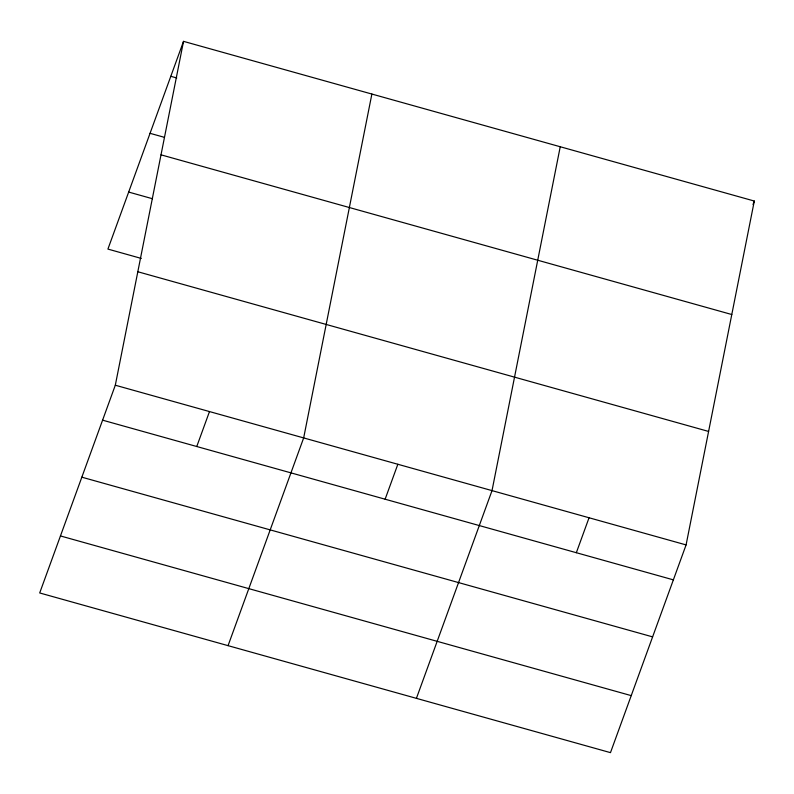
<?xml version="1.0" encoding="UTF-8"?>
<svg xmlns="http://www.w3.org/2000/svg" width="794" height="794" viewBox="0 0 794 794"><rect width="100%" height="100%" fill="white"/><g stroke="black" fill="none" stroke-linecap="round" stroke-linejoin="round"><path stroke-width="1.19" d="M115.309 385.219L183.523 41.357L754.3 201.041L686.085 544.912L610.477 752.643L39.7 592.959L115.309 385.219L686.085 544.912M371.88 94.049L303.665 437.921L228.057 645.651M560.236 146.751L492.022 490.613L416.413 698.353M183.523 41.357L107.915 249.088L141.292 258.427M196.763 446.516L209.487 411.57M385.12 499.218L397.844 464.272M576.335 552.713L589.049 517.767M753.03 204.534L754.3 201.041M170.799 76.303L176.764 77.971M150.046 133.323L164.358 137.322M161.013 154.83L731.79 314.523M128.668 192.069L152.508 198.738M137.819 271.747L708.595 431.44M102.585 420.165L673.362 579.858M81.832 477.184L652.608 636.877M60.453 535.94L631.23 695.623"/></g></svg>
